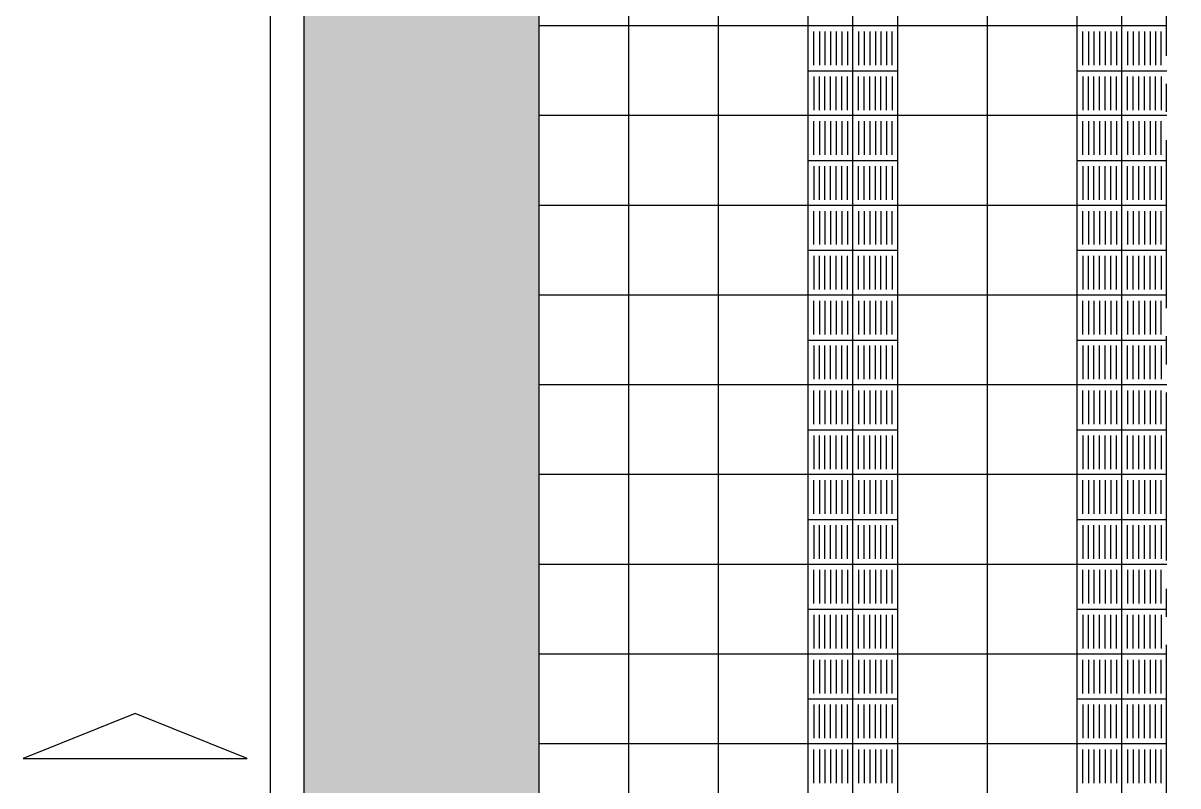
# Model space of a CAD drawing. Header units: inches. Extents: x -309 to 190, y -1585 to -1350.
# Drawn here: x -273.83 to -268.68, y -1404.52 to -1401.12 of the extents above; entities that cross this region are included whole.
import ezdxf

# ---------------------------------------------------------------- set-up
doc = ezdxf.new("R2010")
doc.units = ezdxf.units.IN
doc.header["$MEASUREMENT"] = 0
doc.linetypes.add('CENTER2', pattern=[1.125, 0.75, -0.125, 0.125, -0.125])
doc.linetypes.add('HIDDEN', pattern=[0.375, 0.25, -0.125])
for name, color, linetype in [('CIEGOS', 9, 'CONTINUOUS'), ('DET', 9, 'CONTINUOUS'), ('lm', 9, 'HIDDEN'), ('NO VIDENTES', 9, 'CONTINUOUS'), ('TEXT-MUROS', 9, 'CONTINUOUS'), ('V2', 9, 'CONTINUOUS')]:
    doc.layers.add(name, color=color, linetype=linetype)

msp = doc.modelspace()

# ---------------------------------------------------------------- hatches: boundary and pattern name
at = {"layer": 'DET'}
h = msp.add_hatch(dxfattribs=at)
h.set_pattern_fill('AR-CONC', color=256, scale=0.04, style=0)
h.set_pattern_definition([(50, (136.40562, -1150.64455), (0.28690407, -0.02510085), [0.03, -0.33]), (355, (136.40562, -1150.64455), (-0.05550053, 0.30087685), [0.024, -0.264]), (100.451444, (136.42953, -1150.64665), (0.23140354, 0.275776), [0.02549608, -0.28045684]), (46.1842, (136.40562, -1150.56455), (0.42689653, -0.0662077), [0.045, -0.495]), (96.63564, (136.4412, -1150.57007), (0.37386478, 0.38964744), [0.03824414, -0.4206855]), (351.18416, (136.4056, -1150.56455), (0.37386478, 0.38964744), [0.036, -0.396]), (21, (136.44562, -1150.58455), (0.23876282, -0.16104756), [0.03, -0.33]), (326, (136.44562, -1150.58455), (0.09732613, 0.29006002), [0.024, -0.264]), (71.451445, (136.46552, -1150.59797), (0.33608895, 0.12901246), [0.02549608, -0.28045684]), (37.5, (136.40562, -1150.64455), (0.004863942, 0.133157542), [0, -0.2608, 0, -0.268, 0, -0.265]), (7.5, (136.40562, -1150.64455), (0.105227815, 0.157764685), [0, -0.1528, 0, -0.2548, 0, -0.101]), (327.5, (136.31642, -1150.64455), (0.213528974, -0.009021949), [0, -0.1, 0, -0.312, 0, -0.414]), (317.5, (136.27642, -1150.64455), (0.23327447, 0.04004199), [0, -0.13, 0, -0.2072, 0, -0.294])])
h.paths.add_polyline_path([(-272.5818, -1398.3282), (-272.5819, -1412.7282), (-271.5319, -1412.7282), (-271.5319, -1398.3282)])

# ---------------------------------------------------------------- linework, layer by layer
at = {"layer": 'CIEGOS'}
for points in [[(-270.3319, -1415.8317), (-270.3318, -1378.8654)], [(-269.9319, -1415.6658), (-269.9318, -1379.0311)], [(-269.1319, -1415.334), (-269.1318, -1379.3625)]]:
    msp.add_lwpolyline(points, dxfattribs=at)
at = {"layer": 'DET'}
msp.add_line((-271.1319, -1416.1634), (-271.1318, -1378.5341), dxfattribs=at)
for points in [[(-271.5319, -1416.3293), (-271.5318, -1378.3684)], [(-270.7319, -1415.9975), (-270.7318, -1378.6997)], [(-270.1319, -1415.7487), (-270.1318, -1378.9483)], [(-269.5319, -1415.4999), (-269.5318, -1379.1968)], [(-268.9319, -1415.2511), (-268.9318, -1379.4453)], [(-268.7318, -1401.1282), (-271.5319, -1401.1282)], [(-270.3318, -1401.3282), (-269.9318, -1401.3282)], [(-269.1319, -1401.3282), (-268.7319, -1401.3282)], [(-268.7318, -1401.5282), (-271.5319, -1401.5282)], [(-270.3319, -1401.7282), (-269.9319, -1401.7282)], [(-269.1319, -1401.7282), (-268.7319, -1401.7282)], [(-268.7318, -1401.9282), (-271.5319, -1401.9282)], [(-270.3319, -1402.1282), (-269.9319, -1402.1282)], [(-269.1318, -1402.1282), (-268.7318, -1402.1282)], [(-268.7318, -1402.3282), (-271.5319, -1402.3282)], [(-270.3319, -1402.5282), (-269.9319, -1402.5282)], [(-269.1319, -1402.5282), (-268.7319, -1402.5282)], [(-268.7318, -1402.7282), (-271.5319, -1402.7282)], [(-270.3319, -1402.9282), (-269.9319, -1402.9282)], [(-269.1318, -1402.9282), (-268.7318, -1402.9282)], [(-268.7318, -1403.1282), (-271.5319, -1403.1282)], [(-270.3319, -1403.3282), (-269.9319, -1403.3282)], [(-269.1319, -1403.3282), (-268.7319, -1403.3282)], [(-268.7318, -1403.5282), (-271.5319, -1403.5282)], [(-270.3319, -1403.7282), (-269.9319, -1403.7282)], [(-269.1319, -1403.7282), (-268.7319, -1403.7282)], [(-268.7318, -1403.9282), (-271.5319, -1403.9282)], [(-270.3319, -1404.1282), (-269.9319, -1404.1282)], [(-269.1319, -1404.1282), (-268.7319, -1404.1282)], [(-268.7318, -1404.3282), (-271.5319, -1404.3282)]]:
    msp.add_lwpolyline(points, dxfattribs=at)
at = {"layer": 'lm', "linetype": 'CENTER2'}
msp.add_lwpolyline([(-268.7332, -1417.0117), (-268.7332, -1377.1114)], dxfattribs=at)
msp.add_lwpolyline([(-268.7332, -1417.0117), (-268.7332, -1377.1114)], dxfattribs=at)
at = {"layer": 'NO VIDENTES'}
for p, q in [((-270.3069, -1401.3032), (-270.3069, -1401.1532)), ((-270.2819, -1401.1532), (-270.2819, -1401.3032)), ((-270.2569, -1401.1532), (-270.2569, -1401.3032)), ((-270.2319, -1401.1532), (-270.2319, -1401.3032)), ((-270.2069, -1401.1532), (-270.2069, -1401.3032)), ((-270.1819, -1401.1532), (-270.1819, -1401.3032)), ((-270.1569, -1401.1532), (-270.1569, -1401.3032)), ((-270.1069, -1401.1532), (-270.1069, -1401.3032)), ((-270.0819, -1401.1532), (-270.0819, -1401.3032)), ((-270.0569, -1401.1532), (-270.0569, -1401.3032)), ((-270.0319, -1401.1532), (-270.0319, -1401.3032)), ((-270.0069, -1401.1532), (-270.0069, -1401.3032)), ((-269.9819, -1401.1532), (-269.9819, -1401.3032)), ((-269.9569, -1401.3032), (-269.9569, -1401.1532)), ((-269.1069, -1401.3032), (-269.1069, -1401.1532)), ((-269.0819, -1401.1532), (-269.0819, -1401.3032)), ((-269.0569, -1401.1532), (-269.0569, -1401.3032)), ((-269.0319, -1401.1532), (-269.0319, -1401.3032)), ((-269.0069, -1401.1532), (-269.0069, -1401.3032)), ((-268.9819, -1401.1532), (-268.9819, -1401.3032)), ((-268.9569, -1401.1532), (-268.9569, -1401.3032)), ((-268.9069, -1401.1532), (-268.9069, -1401.3032)), ((-268.8819, -1401.1532), (-268.8819, -1401.3032)), ((-268.8569, -1401.1532), (-268.8569, -1401.3032)), ((-268.8319, -1401.1532), (-268.8319, -1401.3032)), ((-268.8069, -1401.1532), (-268.8069, -1401.3032)), ((-268.7819, -1401.1532), (-268.7819, -1401.3032)), ((-268.7569, -1401.3032), (-268.7569, -1401.1532)), ((-270.3069, -1401.3532), (-270.3069, -1401.5032)), ((-270.2819, -1401.5032), (-270.2819, -1401.3532)), ((-270.2569, -1401.5032), (-270.2569, -1401.3532)), ((-270.2319, -1401.5032), (-270.2319, -1401.3532)), ((-270.2069, -1401.5032), (-270.2069, -1401.3532)), ((-270.1819, -1401.5032), (-270.1819, -1401.3532)), ((-270.1569, -1401.5032), (-270.1569, -1401.3532)), ((-270.1069, -1401.5032), (-270.1069, -1401.3532)), ((-270.0819, -1401.5032), (-270.0819, -1401.3532)), ((-270.0569, -1401.5032), (-270.0569, -1401.3532)), ((-270.0319, -1401.5032), (-270.0319, -1401.3532)), ((-270.0069, -1401.5032), (-270.0069, -1401.3532)), ((-269.9819, -1401.5032), (-269.9819, -1401.3532)), ((-269.9569, -1401.3532), (-269.9569, -1401.5032)), ((-269.1069, -1401.3532), (-269.1069, -1401.5032)), ((-269.0819, -1401.5032), (-269.0819, -1401.3532)), ((-269.0569, -1401.5032), (-269.0569, -1401.3532)), ((-269.0319, -1401.5032), (-269.0319, -1401.3532)), ((-269.0069, -1401.5032), (-269.0069, -1401.3532)), ((-268.9819, -1401.5032), (-268.9819, -1401.3532)), ((-268.9569, -1401.5032), (-268.9569, -1401.3532)), ((-268.9069, -1401.5032), (-268.9069, -1401.3532)), ((-268.8819, -1401.5032), (-268.8819, -1401.3532)), ((-268.8569, -1401.5032), (-268.8569, -1401.3532)), ((-268.8319, -1401.5032), (-268.8319, -1401.3532)), ((-268.8069, -1401.5032), (-268.8069, -1401.3532)), ((-268.7819, -1401.5032), (-268.7819, -1401.3532)), ((-268.7569, -1401.3532), (-268.7569, -1401.5032)), ((-270.3069, -1401.7032), (-270.3069, -1401.5532)), ((-270.2819, -1401.5532), (-270.2819, -1401.7032)), ((-270.2569, -1401.5532), (-270.2569, -1401.7032)), ((-270.2319, -1401.5532), (-270.2319, -1401.7032)), ((-270.2069, -1401.5532), (-270.2069, -1401.7032)), ((-270.1819, -1401.5532), (-270.1819, -1401.7032)), ((-270.1569, -1401.5532), (-270.1569, -1401.7032)), ((-270.1069, -1401.5532), (-270.1069, -1401.7032)), ((-270.0819, -1401.5532), (-270.0819, -1401.7032)), ((-270.0569, -1401.5532), (-270.0569, -1401.7032)), ((-270.0319, -1401.5532), (-270.0319, -1401.7032)), ((-270.0069, -1401.5532), (-270.0069, -1401.7032)), ((-269.9819, -1401.5532), (-269.9819, -1401.7032)), ((-269.9569, -1401.7032), (-269.9569, -1401.5532)), ((-269.1069, -1401.7032), (-269.1069, -1401.5532)), ((-269.0819, -1401.5532), (-269.0819, -1401.7032)), ((-269.0569, -1401.5532), (-269.0569, -1401.7032)), ((-269.0319, -1401.5532), (-269.0319, -1401.7032)), ((-269.0069, -1401.5532), (-269.0069, -1401.7032)), ((-268.9819, -1401.5532), (-268.9819, -1401.7032)), ((-268.9569, -1401.5532), (-268.9569, -1401.7032)), ((-268.9069, -1401.5532), (-268.9069, -1401.7032)), ((-268.8819, -1401.5532), (-268.8819, -1401.7032)), ((-268.8569, -1401.5532), (-268.8569, -1401.7032)), ((-268.8319, -1401.5532), (-268.8319, -1401.7032)), ((-268.8069, -1401.5532), (-268.8069, -1401.7032)), ((-268.7819, -1401.5532), (-268.7819, -1401.7032)), ((-268.7569, -1401.7032), (-268.7569, -1401.5532)), ((-270.3069, -1401.7532), (-270.3069, -1401.9032)), ((-270.2819, -1401.9032), (-270.2819, -1401.7532)), ((-270.2569, -1401.9032), (-270.2569, -1401.7532)), ((-270.2319, -1401.9032), (-270.2319, -1401.7532)), ((-270.2069, -1401.9032), (-270.2069, -1401.7532)), ((-270.1819, -1401.9032), (-270.1819, -1401.7532)), ((-270.1569, -1401.9032), (-270.1569, -1401.7532)), ((-270.1069, -1401.9032), (-270.1069, -1401.7532)), ((-270.0819, -1401.9032), (-270.0819, -1401.7532)), ((-270.0569, -1401.9032), (-270.0569, -1401.7532)), ((-270.0319, -1401.9032), (-270.0319, -1401.7532)), ((-270.0069, -1401.9032), (-270.0069, -1401.7532)), ((-269.9819, -1401.9032), (-269.9819, -1401.7532)), ((-269.9569, -1401.7532), (-269.9569, -1401.9032)), ((-269.1069, -1401.7532), (-269.1069, -1401.9032)), ((-269.0819, -1401.9032), (-269.0819, -1401.7532)), ((-269.0569, -1401.9032), (-269.0569, -1401.7532)), ((-269.0319, -1401.9032), (-269.0319, -1401.7532)), ((-269.0069, -1401.9032), (-269.0069, -1401.7532)), ((-268.9819, -1401.9032), (-268.9819, -1401.7532)), ((-268.9569, -1401.9032), (-268.9569, -1401.7532)), ((-268.9069, -1401.9032), (-268.9069, -1401.7532)), ((-268.8819, -1401.9032), (-268.8819, -1401.7532)), ((-268.8569, -1401.9032), (-268.8569, -1401.7532)), ((-268.8319, -1401.9032), (-268.8319, -1401.7532)), ((-268.8069, -1401.9032), (-268.8069, -1401.7532)), ((-268.7819, -1401.9032), (-268.7819, -1401.7532)), ((-268.7569, -1401.7532), (-268.7569, -1401.9032)), ((-270.3069, -1402.1032), (-270.3069, -1401.9532)), ((-270.2819, -1401.9532), (-270.2819, -1402.1032)), ((-270.2569, -1401.9532), (-270.2569, -1402.1032)), ((-270.2319, -1401.9532), (-270.2319, -1402.1032)), ((-270.2069, -1401.9532), (-270.2069, -1402.1032)), ((-270.1819, -1401.9532), (-270.1819, -1402.1032)), ((-270.1569, -1401.9532), (-270.1569, -1402.1032)), ((-270.1069, -1401.9532), (-270.1069, -1402.1032)), ((-270.0819, -1401.9532), (-270.0819, -1402.1032)), ((-270.0569, -1401.9532), (-270.0569, -1402.1032)), ((-270.0319, -1401.9532), (-270.0319, -1402.1032)), ((-270.0069, -1401.9532), (-270.0069, -1402.1032)), ((-269.9819, -1401.9532), (-269.9819, -1402.1032)), ((-269.9569, -1402.1032), (-269.9569, -1401.9532)), ((-269.1069, -1402.1032), (-269.1069, -1401.9532)), ((-269.0819, -1401.9532), (-269.0819, -1402.1032)), ((-269.0569, -1401.9532), (-269.0569, -1402.1032)), ((-269.0319, -1401.9532), (-269.0319, -1402.1032)), ((-269.0069, -1401.9532), (-269.0069, -1402.1032)), ((-268.9819, -1401.9532), (-268.9819, -1402.1032)), ((-268.9569, -1401.9532), (-268.9569, -1402.1032)), ((-268.9069, -1401.9532), (-268.9069, -1402.1032)), ((-268.8819, -1401.9532), (-268.8819, -1402.1032)), ((-268.8569, -1401.9532), (-268.8569, -1402.1032)), ((-268.8319, -1401.9532), (-268.8319, -1402.1032)), ((-268.8069, -1401.9532), (-268.8069, -1402.1032)), ((-268.7819, -1401.9532), (-268.7819, -1402.1032)), ((-268.7569, -1402.1032), (-268.7569, -1401.9532)), ((-270.3069, -1402.1532), (-270.3069, -1402.3032)), ((-270.2819, -1402.3032), (-270.2819, -1402.1532)), ((-270.2569, -1402.3032), (-270.2569, -1402.1532)), ((-270.2319, -1402.3032), (-270.2319, -1402.1532)), ((-270.2069, -1402.3032), (-270.2069, -1402.1532)), ((-270.1819, -1402.3032), (-270.1819, -1402.1532)), ((-270.1569, -1402.3032), (-270.1569, -1402.1532)), ((-270.1069, -1402.3032), (-270.1069, -1402.1532)), ((-270.0819, -1402.3032), (-270.0819, -1402.1532)), ((-270.0569, -1402.3032), (-270.0569, -1402.1532)), ((-270.0319, -1402.3032), (-270.0319, -1402.1532)), ((-270.0069, -1402.3032), (-270.0069, -1402.1532)), ((-269.9819, -1402.3032), (-269.9819, -1402.1532)), ((-269.9569, -1402.1532), (-269.9569, -1402.3032)), ((-269.1069, -1402.1532), (-269.1069, -1402.3032)), ((-269.0819, -1402.3032), (-269.0819, -1402.1532)), ((-269.0569, -1402.3032), (-269.0569, -1402.1532)), ((-269.0319, -1402.3032), (-269.0319, -1402.1532)), ((-269.0069, -1402.3032), (-269.0069, -1402.1532)), ((-268.9819, -1402.3032), (-268.9819, -1402.1532)), ((-268.9569, -1402.3032), (-268.9569, -1402.1532)), ((-268.9069, -1402.3032), (-268.9069, -1402.1532)), ((-268.8819, -1402.3032), (-268.8819, -1402.1532)), ((-268.8569, -1402.3032), (-268.8569, -1402.1532)), ((-268.8319, -1402.3032), (-268.8319, -1402.1532)), ((-268.8069, -1402.3032), (-268.8069, -1402.1532)), ((-268.7819, -1402.3032), (-268.7819, -1402.1532)), ((-268.7569, -1402.1532), (-268.7569, -1402.3032)), ((-270.3069, -1402.5032), (-270.3069, -1402.3532)), ((-270.2819, -1402.3532), (-270.2819, -1402.5032)), ((-270.2569, -1402.3532), (-270.2569, -1402.5032)), ((-270.2319, -1402.3532), (-270.2319, -1402.5032)), ((-270.2069, -1402.3532), (-270.2069, -1402.5032)), ((-270.1819, -1402.3532), (-270.1819, -1402.5032)), ((-270.1569, -1402.3532), (-270.1569, -1402.5032)), ((-270.1069, -1402.3532), (-270.1069, -1402.5032)), ((-270.0819, -1402.3532), (-270.0819, -1402.5032)), ((-270.0569, -1402.3532), (-270.0569, -1402.5032)), ((-270.0319, -1402.3532), (-270.0319, -1402.5032)), ((-270.0069, -1402.3532), (-270.0069, -1402.5032)), ((-269.9819, -1402.3532), (-269.9819, -1402.5032)), ((-269.9569, -1402.5032), (-269.9569, -1402.3532)), ((-269.1069, -1402.5032), (-269.1069, -1402.3532)), ((-269.0819, -1402.3532), (-269.0819, -1402.5032)), ((-269.0569, -1402.3532), (-269.0569, -1402.5032)), ((-269.0319, -1402.3532), (-269.0319, -1402.5032)), ((-269.0069, -1402.3532), (-269.0069, -1402.5032)), ((-268.9819, -1402.3532), (-268.9819, -1402.5032)), ((-268.9569, -1402.3532), (-268.9569, -1402.5032)), ((-268.9069, -1402.3532), (-268.9069, -1402.5032)), ((-268.8819, -1402.3532), (-268.8819, -1402.5032)), ((-268.8569, -1402.3532), (-268.8569, -1402.5032)), ((-268.8319, -1402.3532), (-268.8319, -1402.5032)), ((-268.8069, -1402.3532), (-268.8069, -1402.5032)), ((-268.7819, -1402.3532), (-268.7819, -1402.5032)), ((-268.7569, -1402.5032), (-268.7569, -1402.3532)), ((-270.3069, -1402.5532), (-270.3069, -1402.7032)), ((-270.2819, -1402.7032), (-270.2819, -1402.5532)), ((-270.2569, -1402.7032), (-270.2569, -1402.5532)), ((-270.2319, -1402.7032), (-270.2319, -1402.5532)), ((-270.2069, -1402.7032), (-270.2069, -1402.5532)), ((-270.1819, -1402.7032), (-270.1819, -1402.5532)), ((-270.1569, -1402.7032), (-270.1569, -1402.5532)), ((-270.1069, -1402.7032), (-270.1069, -1402.5532)), ((-270.0819, -1402.7032), (-270.0819, -1402.5532)), ((-270.0569, -1402.7032), (-270.0569, -1402.5532)), ((-270.0319, -1402.7032), (-270.0319, -1402.5532)), ((-270.0069, -1402.7032), (-270.0069, -1402.5532)), ((-269.9819, -1402.7032), (-269.9819, -1402.5532)), ((-269.9569, -1402.5532), (-269.9569, -1402.7032)), ((-269.1069, -1402.5532), (-269.1069, -1402.7032)), ((-269.0819, -1402.7032), (-269.0819, -1402.5532)), ((-269.0569, -1402.7032), (-269.0569, -1402.5532)), ((-269.0319, -1402.7032), (-269.0319, -1402.5532)), ((-269.0069, -1402.7032), (-269.0069, -1402.5532)), ((-268.9819, -1402.7032), (-268.9819, -1402.5532)), ((-268.9569, -1402.7032), (-268.9569, -1402.5532)), ((-268.9069, -1402.7032), (-268.9069, -1402.5532)), ((-268.8819, -1402.7032), (-268.8819, -1402.5532)), ((-268.8569, -1402.7032), (-268.8569, -1402.5532)), ((-268.8319, -1402.7032), (-268.8319, -1402.5532)), ((-268.8069, -1402.7032), (-268.8069, -1402.5532)), ((-268.7819, -1402.7032), (-268.7819, -1402.5532)), ((-268.7569, -1402.5532), (-268.7569, -1402.7032)), ((-270.3069, -1402.9032), (-270.3069, -1402.7532)), ((-270.2819, -1402.7532), (-270.2819, -1402.9032)), ((-270.2569, -1402.7532), (-270.2569, -1402.9032)), ((-270.2319, -1402.7532), (-270.2319, -1402.9032)), ((-270.2069, -1402.7532), (-270.2069, -1402.9032)), ((-270.1819, -1402.7532), (-270.1819, -1402.9032)), ((-270.1569, -1402.7532), (-270.1569, -1402.9032)), ((-270.1069, -1402.7532), (-270.1069, -1402.9032)), ((-270.0819, -1402.7532), (-270.0819, -1402.9032)), ((-270.0569, -1402.7532), (-270.0569, -1402.9032)), ((-270.0319, -1402.7532), (-270.0319, -1402.9032)), ((-270.0069, -1402.7532), (-270.0069, -1402.9032)), ((-269.9819, -1402.7532), (-269.9819, -1402.9032)), ((-269.9569, -1402.9032), (-269.9569, -1402.7532)), ((-269.1069, -1402.9032), (-269.1069, -1402.7532)), ((-269.0819, -1402.7532), (-269.0819, -1402.9032)), ((-269.0569, -1402.7532), (-269.0569, -1402.9032)), ((-269.0319, -1402.7532), (-269.0319, -1402.9032)), ((-269.0069, -1402.7532), (-269.0069, -1402.9032)), ((-268.9819, -1402.7532), (-268.9819, -1402.9032)), ((-268.9569, -1402.7532), (-268.9569, -1402.9032)), ((-268.9069, -1402.7532), (-268.9069, -1402.9032)), ((-268.8819, -1402.7532), (-268.8819, -1402.9032)), ((-268.8569, -1402.7532), (-268.8569, -1402.9032)), ((-268.8319, -1402.7532), (-268.8319, -1402.9032)), ((-268.8069, -1402.7532), (-268.8069, -1402.9032)), ((-268.7819, -1402.7532), (-268.7819, -1402.9032)), ((-268.7569, -1402.9032), (-268.7569, -1402.7532)), ((-270.3069, -1402.9532), (-270.3069, -1403.1032)), ((-270.2819, -1403.1032), (-270.2819, -1402.9532)), ((-270.2569, -1403.1032), (-270.2569, -1402.9532)), ((-270.2319, -1403.1032), (-270.2319, -1402.9532)), ((-270.2069, -1403.1032), (-270.2069, -1402.9532)), ((-270.1819, -1403.1032), (-270.1819, -1402.9532)), ((-270.1569, -1403.1032), (-270.1569, -1402.9532)), ((-270.1069, -1403.1032), (-270.1069, -1402.9532)), ((-270.0819, -1403.1032), (-270.0819, -1402.9532)), ((-270.0569, -1403.1032), (-270.0569, -1402.9532)), ((-270.0319, -1403.1032), (-270.0319, -1402.9532)), ((-270.0069, -1403.1032), (-270.0069, -1402.9532)), ((-269.9819, -1403.1032), (-269.9819, -1402.9532)), ((-269.9569, -1402.9532), (-269.9569, -1403.1032)), ((-269.1069, -1402.9532), (-269.1069, -1403.1032)), ((-269.0819, -1403.1032), (-269.0819, -1402.9532)), ((-269.0569, -1403.1032), (-269.0569, -1402.9532)), ((-269.0319, -1403.1032), (-269.0319, -1402.9532)), ((-269.0069, -1403.1032), (-269.0069, -1402.9532)), ((-268.9819, -1403.1032), (-268.9819, -1402.9532)), ((-268.9569, -1403.1032), (-268.9569, -1402.9532)), ((-268.9069, -1403.1032), (-268.9069, -1402.9532)), ((-268.8819, -1403.1032), (-268.8819, -1402.9532)), ((-268.8569, -1403.1032), (-268.8569, -1402.9532)), ((-268.8319, -1403.1032), (-268.8319, -1402.9532)), ((-268.8069, -1403.1032), (-268.8069, -1402.9532)), ((-268.7819, -1403.1032), (-268.7819, -1402.9532)), ((-268.7569, -1402.9532), (-268.7569, -1403.1032)), ((-270.3069, -1403.3032), (-270.3069, -1403.1532)), ((-270.2819, -1403.1532), (-270.2819, -1403.3032)), ((-270.2569, -1403.1532), (-270.2569, -1403.3032)), ((-270.2319, -1403.1532), (-270.2319, -1403.3032)), ((-270.2069, -1403.1532), (-270.2069, -1403.3032)), ((-270.1819, -1403.1532), (-270.1819, -1403.3032)), ((-270.1569, -1403.1532), (-270.1569, -1403.3032)), ((-270.1069, -1403.1532), (-270.1069, -1403.3032)), ((-270.0819, -1403.1532), (-270.0819, -1403.3032)), ((-270.0569, -1403.1532), (-270.0569, -1403.3032)), ((-270.0319, -1403.1532), (-270.0319, -1403.3032)), ((-270.0069, -1403.1532), (-270.0069, -1403.3032)), ((-269.9819, -1403.1532), (-269.9819, -1403.3032)), ((-269.9569, -1403.3032), (-269.9569, -1403.1532)), ((-269.1069, -1403.3032), (-269.1069, -1403.1532)), ((-269.0819, -1403.1532), (-269.0819, -1403.3032)), ((-269.0569, -1403.1532), (-269.0569, -1403.3032)), ((-269.0319, -1403.1532), (-269.0319, -1403.3032)), ((-269.0069, -1403.1532), (-269.0069, -1403.3032)), ((-268.9819, -1403.1532), (-268.9819, -1403.3032)), ((-268.9569, -1403.1532), (-268.9569, -1403.3032)), ((-268.9069, -1403.1532), (-268.9069, -1403.3032)), ((-268.8819, -1403.1532), (-268.8819, -1403.3032)), ((-268.8569, -1403.1532), (-268.8569, -1403.3032)), ((-268.8319, -1403.1532), (-268.8319, -1403.3032)), ((-268.8069, -1403.1532), (-268.8069, -1403.3032)), ((-268.7819, -1403.1532), (-268.7819, -1403.3032)), ((-268.7569, -1403.3032), (-268.7569, -1403.1532)), ((-270.3069, -1403.3532), (-270.3069, -1403.5032)), ((-270.2819, -1403.5032), (-270.2819, -1403.3532)), ((-270.2569, -1403.5032), (-270.2569, -1403.3532)), ((-270.2319, -1403.5032), (-270.2319, -1403.3532)), ((-270.2069, -1403.5032), (-270.2069, -1403.3532)), ((-270.1819, -1403.5032), (-270.1819, -1403.3532)), ((-270.1569, -1403.5032), (-270.1569, -1403.3532)), ((-270.1069, -1403.5032), (-270.1069, -1403.3532)), ((-270.0819, -1403.5032), (-270.0819, -1403.3532)), ((-270.0569, -1403.5032), (-270.0569, -1403.3532)), ((-270.0319, -1403.5032), (-270.0319, -1403.3532)), ((-270.0069, -1403.5032), (-270.0069, -1403.3532)), ((-269.9819, -1403.5032), (-269.9819, -1403.3532)), ((-269.9569, -1403.3532), (-269.9569, -1403.5032)), ((-269.1069, -1403.3532), (-269.1069, -1403.5032)), ((-269.0819, -1403.5032), (-269.0819, -1403.3532)), ((-269.0569, -1403.5032), (-269.0569, -1403.3532)), ((-269.0319, -1403.5032), (-269.0319, -1403.3532)), ((-269.0069, -1403.5032), (-269.0069, -1403.3532)), ((-268.9819, -1403.5032), (-268.9819, -1403.3532)), ((-268.9569, -1403.5032), (-268.9569, -1403.3532)), ((-268.9069, -1403.5032), (-268.9069, -1403.3532)), ((-268.8819, -1403.5032), (-268.8819, -1403.3532)), ((-268.8569, -1403.5032), (-268.8569, -1403.3532)), ((-268.8319, -1403.5032), (-268.8319, -1403.3532)), ((-268.8069, -1403.5032), (-268.8069, -1403.3532)), ((-268.7819, -1403.5032), (-268.7819, -1403.3532)), ((-268.7569, -1403.3532), (-268.7569, -1403.5032)), ((-270.3069, -1403.7032), (-270.3069, -1403.5532)), ((-270.2819, -1403.5532), (-270.2819, -1403.7032)), ((-270.2569, -1403.5532), (-270.2569, -1403.7032)), ((-270.2319, -1403.5532), (-270.2319, -1403.7032)), ((-270.2069, -1403.5532), (-270.2069, -1403.7032)), ((-270.1819, -1403.5532), (-270.1819, -1403.7032)), ((-270.1569, -1403.5532), (-270.1569, -1403.7032)), ((-270.1069, -1403.5532), (-270.1069, -1403.7032)), ((-270.0819, -1403.5532), (-270.0819, -1403.7032)), ((-270.0569, -1403.5532), (-270.0569, -1403.7032)), ((-270.0319, -1403.5532), (-270.0319, -1403.7032)), ((-270.0069, -1403.5532), (-270.0069, -1403.7032)), ((-269.9819, -1403.5532), (-269.9819, -1403.7032)), ((-269.9569, -1403.7032), (-269.9569, -1403.5532)), ((-269.1069, -1403.7032), (-269.1069, -1403.5532)), ((-269.0819, -1403.5532), (-269.0819, -1403.7032)), ((-269.0569, -1403.5532), (-269.0569, -1403.7032)), ((-269.0319, -1403.5532), (-269.0319, -1403.7032)), ((-269.0069, -1403.5532), (-269.0069, -1403.7032)), ((-268.9819, -1403.5532), (-268.9819, -1403.7032)), ((-268.9569, -1403.5532), (-268.9569, -1403.7032)), ((-268.9069, -1403.5532), (-268.9069, -1403.7032)), ((-268.8819, -1403.5532), (-268.8819, -1403.7032)), ((-268.8569, -1403.5532), (-268.8569, -1403.7032)), ((-268.8319, -1403.5532), (-268.8319, -1403.7032)), ((-268.8069, -1403.5532), (-268.8069, -1403.7032)), ((-268.7819, -1403.5532), (-268.7819, -1403.7032)), ((-268.7569, -1403.7032), (-268.7569, -1403.5532)), ((-270.3069, -1403.7532), (-270.3069, -1403.9032)), ((-270.2819, -1403.9032), (-270.2819, -1403.7532)), ((-270.2569, -1403.9032), (-270.2569, -1403.7532)), ((-270.2319, -1403.9032), (-270.2319, -1403.7532)), ((-270.2069, -1403.9032), (-270.2069, -1403.7532)), ((-270.1819, -1403.9032), (-270.1819, -1403.7532)), ((-270.1569, -1403.9032), (-270.1569, -1403.7532)), ((-270.1069, -1403.9032), (-270.1069, -1403.7532)), ((-270.0819, -1403.9032), (-270.0819, -1403.7532)), ((-270.0569, -1403.9032), (-270.0569, -1403.7532)), ((-270.0319, -1403.9032), (-270.0319, -1403.7532)), ((-270.0069, -1403.9032), (-270.0069, -1403.7532)), ((-269.9819, -1403.9032), (-269.9819, -1403.7532)), ((-269.9569, -1403.7532), (-269.9569, -1403.9032)), ((-269.1069, -1403.7532), (-269.1069, -1403.9032)), ((-269.0819, -1403.9032), (-269.0819, -1403.7532)), ((-269.0569, -1403.9032), (-269.0569, -1403.7532)), ((-269.0319, -1403.9032), (-269.0319, -1403.7532)), ((-269.0069, -1403.9032), (-269.0069, -1403.7532)), ((-268.9819, -1403.9032), (-268.9819, -1403.7532)), ((-268.9569, -1403.9032), (-268.9569, -1403.7532)), ((-268.9069, -1403.9032), (-268.9069, -1403.7532)), ((-268.8819, -1403.9032), (-268.8819, -1403.7532)), ((-268.8569, -1403.9032), (-268.8569, -1403.7532)), ((-268.8319, -1403.9032), (-268.8319, -1403.7532)), ((-268.8069, -1403.9032), (-268.8069, -1403.7532)), ((-268.7819, -1403.9032), (-268.7819, -1403.7532)), ((-268.7569, -1403.7532), (-268.7569, -1403.9032)), ((-270.3069, -1404.1032), (-270.3069, -1403.9532)), ((-270.2819, -1403.9532), (-270.2819, -1404.1032)), ((-270.2569, -1403.9532), (-270.2569, -1404.1032)), ((-270.2319, -1403.9532), (-270.2319, -1404.1032)), ((-270.2069, -1403.9532), (-270.2069, -1404.1032)), ((-270.1819, -1403.9532), (-270.1819, -1404.1032)), ((-270.1569, -1403.9532), (-270.1569, -1404.1032)), ((-270.1069, -1403.9532), (-270.1069, -1404.1032)), ((-270.0819, -1403.9532), (-270.0819, -1404.1032)), ((-270.0569, -1403.9532), (-270.0569, -1404.1032)), ((-270.0319, -1403.9532), (-270.0319, -1404.1032)), ((-270.0069, -1403.9532), (-270.0069, -1404.1032)), ((-269.9819, -1403.9532), (-269.9819, -1404.1032)), ((-269.9569, -1404.1032), (-269.9569, -1403.9532)), ((-269.1069, -1404.1032), (-269.1069, -1403.9532)), ((-269.0819, -1403.9532), (-269.0819, -1404.1032)), ((-269.0569, -1403.9532), (-269.0569, -1404.1032)), ((-269.0319, -1403.9532), (-269.0319, -1404.1032)), ((-269.0069, -1403.9532), (-269.0069, -1404.1032)), ((-268.9819, -1403.9532), (-268.9819, -1404.1032)), ((-268.9569, -1403.9532), (-268.9569, -1404.1032)), ((-268.9069, -1403.9532), (-268.9069, -1404.1032)), ((-268.8819, -1403.9532), (-268.8819, -1404.1032)), ((-268.8569, -1403.9532), (-268.8569, -1404.1032)), ((-268.8319, -1403.9532), (-268.8319, -1404.1032)), ((-268.8069, -1403.9532), (-268.8069, -1404.1032)), ((-268.7819, -1403.9532), (-268.7819, -1404.1032)), ((-268.7569, -1404.1032), (-268.7569, -1403.9532)), ((-270.3069, -1404.1532), (-270.3069, -1404.3032)), ((-270.2819, -1404.3032), (-270.2819, -1404.1532)), ((-270.2569, -1404.3032), (-270.2569, -1404.1532)), ((-270.2319, -1404.3032), (-270.2319, -1404.1532)), ((-270.2069, -1404.3032), (-270.2069, -1404.1532)), ((-270.1819, -1404.3032), (-270.1819, -1404.1532)), ((-270.1569, -1404.3032), (-270.1569, -1404.1532)), ((-270.1069, -1404.3032), (-270.1069, -1404.1532)), ((-270.0819, -1404.3032), (-270.0819, -1404.1532)), ((-270.0569, -1404.3032), (-270.0569, -1404.1532)), ((-270.0319, -1404.3032), (-270.0319, -1404.1532)), ((-270.0069, -1404.3032), (-270.0069, -1404.1532)), ((-269.9819, -1404.3032), (-269.9819, -1404.1532)), ((-269.9569, -1404.1532), (-269.9569, -1404.3032)), ((-269.1069, -1404.1532), (-269.1069, -1404.3032)), ((-269.0819, -1404.3032), (-269.0819, -1404.1532)), ((-269.0569, -1404.3032), (-269.0569, -1404.1532)), ((-269.0319, -1404.3032), (-269.0319, -1404.1532)), ((-269.0069, -1404.3032), (-269.0069, -1404.1532)), ((-268.9819, -1404.3032), (-268.9819, -1404.1532)), ((-268.9569, -1404.3032), (-268.9569, -1404.1532)), ((-268.9069, -1404.3032), (-268.9069, -1404.1532)), ((-268.8819, -1404.3032), (-268.8819, -1404.1532)), ((-268.8569, -1404.3032), (-268.8569, -1404.1532)), ((-268.8319, -1404.3032), (-268.8319, -1404.1532)), ((-268.8069, -1404.3032), (-268.8069, -1404.1532)), ((-268.7819, -1404.3032), (-268.7819, -1404.1532)), ((-268.7569, -1404.1532), (-268.7569, -1404.3032)), ((-270.3069, -1404.5032), (-270.3069, -1404.3532)), ((-270.2819, -1404.3532), (-270.2819, -1404.5032)), ((-270.2569, -1404.3532), (-270.2569, -1404.5032)), ((-270.2319, -1404.3532), (-270.2319, -1404.5032)), ((-270.2069, -1404.3532), (-270.2069, -1404.5032)), ((-270.1819, -1404.3532), (-270.1819, -1404.5032)), ((-270.1569, -1404.3532), (-270.1569, -1404.5032)), ((-270.1069, -1404.3532), (-270.1069, -1404.5032)), ((-270.0819, -1404.3532), (-270.0819, -1404.5032)), ((-270.0569, -1404.3532), (-270.0569, -1404.5032)), ((-270.0319, -1404.3532), (-270.0319, -1404.5032)), ((-270.0069, -1404.3532), (-270.0069, -1404.5032)), ((-269.9819, -1404.3532), (-269.9819, -1404.5032)), ((-269.9569, -1404.5032), (-269.9569, -1404.3532)), ((-269.1069, -1404.5032), (-269.1069, -1404.3532)), ((-269.0819, -1404.3532), (-269.0819, -1404.5032)), ((-269.0569, -1404.3532), (-269.0569, -1404.5032)), ((-269.0319, -1404.3532), (-269.0319, -1404.5032)), ((-269.0069, -1404.3532), (-269.0069, -1404.5032)), ((-268.9819, -1404.3532), (-268.9819, -1404.5032)), ((-268.9569, -1404.3532), (-268.9569, -1404.5032)), ((-268.9069, -1404.3532), (-268.9069, -1404.5032)), ((-268.8819, -1404.3532), (-268.8819, -1404.5032)), ((-268.8569, -1404.3532), (-268.8569, -1404.5032)), ((-268.8319, -1404.3532), (-268.8319, -1404.5032)), ((-268.8069, -1404.3532), (-268.8069, -1404.5032)), ((-268.7819, -1404.3532), (-268.7819, -1404.5032)), ((-268.7569, -1404.5032), (-268.7569, -1404.3532))]:
    msp.add_line(p, q, dxfattribs=at)
at = {"layer": 'TEXT-MUROS'}
msp.add_lwpolyline([(-273.8337, -1404.3929), (-272.8337, -1404.3929), (-273.3337, -1404.1929), (-273.8337, -1404.3929)], dxfattribs=at)
at = {"layer": 'V2'}
for points in [[(-272.7318, -1415.4082, 0.414214), (-264.7318, -1423.4082), (-172.7318, -1423.4082, 0.414214), (-164.7318, -1415.4082), (-164.7318, -1390.4819, 0.330583), (-171.8369, -1380.9101), (-202.5175, -1371.6307, 0.073558), (-204.8335, -1371.2882), (-264.7318, -1371.2882, 0.414214), (-272.7318, -1379.2882)], [(-272.5818, -1415.4082, 0.414214), (-264.7318, -1423.2582), (-172.7318, -1423.2582, 0.414214), (-164.8818, -1415.4082), (-164.8818, -1390.4819, 0.330583), (-171.8803, -1381.0537), (-202.5609, -1371.7743, 0.073558), (-204.8335, -1371.4382), (-264.7318, -1371.4382, 0.414214), (-272.5818, -1379.2882)]]:
    msp.add_lwpolyline(points, format="xyb", close=True, dxfattribs=at)
msp.add_lwpolyline([(-272.5818, -1412.7282), (-271.5319, -1412.7282), (-271.5319, -1398.3282), (-272.5818, -1398.3282)], close=True, dxfattribs=at)

doc.saveas('drawing.dxf')
